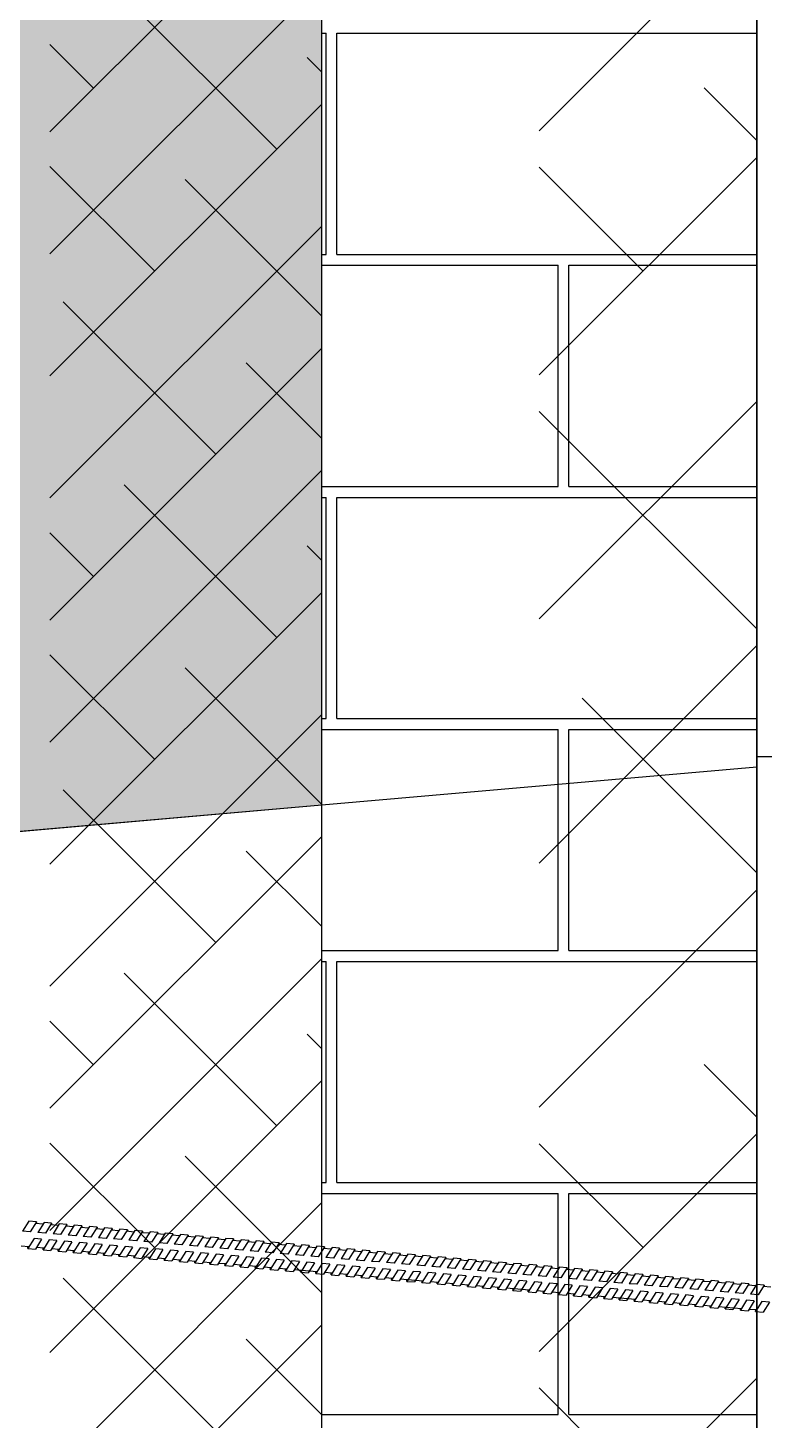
# Model space of a CAD drawing. Header units: millimetres. Extents: x -1985 to 969, y 203 to 500.
# Drawn here: x -1744.11 to -1730.56, y 398.83 to 424.43 of the extents above; entities that cross this region are included whole.
import ezdxf

# ---------------------------------------------------------------- set-up
doc = ezdxf.new("R2010")
doc.units = ezdxf.units.MM
doc.linetypes.add('ACAD_ISO10W100', pattern=[18, 12, -3, 0, -3])
for name, color, linetype in [('А_1500', 7, 'Continuous'), ('А_16', 7, 'Continuous'), ('Контур', 252, 'Continuous')]:
    doc.layers.add(name, color=color, linetype=linetype)

msp = doc.modelspace()

# ---------------------------------------------------------------- hatches: boundary and pattern name
h = msp.add_hatch()
h.set_pattern_fill('ANSI38', color=252, style=0)
h.set_pattern_definition([(45, (-3522.112, -480.3116), (-2.245064, 2.245064), []), (135, (-3522.112, -480.3116), (-6.735192, 2.245064), [7.9375, -4.7625])])
h.paths.add_polyline_path([(-1720.702, 383.032), (-1721.688, 383.08), (-1722.665, 383.226), (-1723.592, 383.458), (-1724.524, 383.791), (-1725.432, 384.221), (-1726.287, 384.737), (-1726.971, 385.241), (-1727.773, 385.961), (-1728.504, 386.777), (-1729.022, 387.484), (-1729.541, 388.354), (-1729.936, 389.193), (-1730.232, 390.002), (-1730.525, 391.156), (-1730.702, 392.622), (-1730.702, 395.934), (-1730.702, 430.92), (-1636.702, 439.144), (-1636.702, 393.036), (-1636.747, 392.089), (-1636.92, 390.958), (-1637.135, 390.12), (-1637.455, 389.225), (-1637.852, 388.375), (-1638.368, 387.505), (-1638.984, 386.673), (-1639.631, 385.961), (-1640.423, 385.249), (-1641.189, 384.688), (-1642.258, 384.073), (-1642.856, 383.801), (-1644.03, 383.395), (-1644.836, 383.207), (-1645.717, 383.08), (-1646.702, 383.032)], flags=16)
h.paths.add_polyline_path([(-1632.702, 439.494), (-1734.702, 430.57), (-1734.702, 392.381), (-1734.465, 390.421), (-1734.059, 388.819), (-1733.631, 387.65), (-1733.076, 386.474), (-1732.362, 385.274), (-1731.615, 384.255), (-1730.607, 383.129), (-1729.499, 382.135), (-1728.511, 381.407), (-1727.325, 380.692), (-1726.056, 380.09), (-1724.753, 379.626), (-1723.448, 379.299), (-1722.083, 379.095), (-1720.801, 379.032), (-1646.603, 379.032), (-1645.332, 379.094), (-1644.095, 379.273), (-1642.92, 379.547), (-1641.37, 380.082), (-1640.427, 380.512), (-1639.005, 381.331), (-1637.899, 382.139), (-1636.806, 383.121), (-1635.889, 384.132), (-1635.031, 385.29), (-1634.312, 386.504), (-1633.752, 387.701), (-1633.307, 388.946), (-1632.996, 390.155), (-1632.761, 391.692), (-1632.702, 392.942)])
msp.add_hatch(color=252).paths.add_polyline_path([(-1738.702, 430.22), (-1750.702, 429.17), (-1750.702, 409.093), (-1738.702, 410.143)])

# ---------------------------------------------------------------- linework, layer by layer
for p, q in [((-1743.702, 422.523), (-1738.702, 427.523)), ((-1743.702, 420.278), (-1738.702, 425.278)), ((-1739.531, 422.204), (-1742.338, 425.011)), ((-1738.702, 424.335), (-1738.623, 424.335)), ((-1738.623, 420.268), (-1738.623, 424.335)), ((-1738.423, 424.335), (-1730.702, 424.335)), ((-1738.423, 420.268), (-1738.423, 424.335)), ((-1742.899, 423.327), (-1743.702, 424.13)), ((-1738.702, 423.62), (-1738.97, 423.888)), ((-1743.702, 418.033), (-1738.702, 423.033)), ((-1741.776, 419.959), (-1743.702, 421.885)), ((-1738.702, 419.13), (-1741.215, 421.643)), ((-1743.702, 415.788), (-1738.702, 420.788)), ((-1738.702, 420.268), (-1738.623, 420.268)), ((-1738.423, 420.268), (-1730.702, 420.268)), ((-1738.702, 420.068), (-1734.355, 420.068)), ((-1734.355, 416), (-1734.355, 420.068)), ((-1734.155, 420.068), (-1730.702, 420.068)), ((-1734.155, 416), (-1734.155, 420.068)), ((-1740.654, 416.592), (-1743.46, 419.398)), ((-1743.702, 413.543), (-1738.702, 418.543)), ((-1738.702, 416.885), (-1740.093, 418.275)), ((-1743.702, 411.298), (-1738.702, 416.298)), ((-1739.531, 413.224), (-1742.338, 416.03)), ((-1738.702, 416), (-1734.355, 416)), ((-1734.155, 416), (-1730.702, 416)), ((-1738.702, 415.8), (-1738.623, 415.8)), ((-1738.623, 411.733), (-1738.623, 415.8)), ((-1738.423, 415.8), (-1730.702, 415.8)), ((-1738.423, 411.733), (-1738.423, 415.8)), ((-1742.899, 414.346), (-1743.702, 415.15)), ((-1738.702, 414.64), (-1738.97, 414.908)), ((-1743.702, 409.053), (-1738.702, 414.053)), ((-1741.776, 410.979), (-1743.702, 412.905)), ((-1738.702, 410.15), (-1741.215, 412.663)), ((-1743.702, 406.808), (-1738.702, 411.808)), ((-1738.702, 411.733), (-1738.623, 411.733)), ((-1738.702, 411.533), (-1734.355, 411.533)), ((-1738.423, 411.733), (-1730.702, 411.733)), ((-1734.355, 407.466), (-1734.355, 411.533)), ((-1734.155, 411.533), (-1730.702, 411.533)), ((-1734.155, 407.466), (-1734.155, 411.533)), ((-1740.654, 407.611), (-1743.46, 410.418)), ((-1743.702, 404.563), (-1738.702, 409.563)), ((-1738.702, 407.905), (-1740.093, 409.295)), ((-1738.702, 407.466), (-1734.355, 407.466)), ((-1734.155, 407.466), (-1730.702, 407.466)), ((-1743.702, 402.318), (-1738.702, 407.318)), ((-1738.702, 407.266), (-1738.623, 407.266)), ((-1738.623, 403.199), (-1738.623, 407.266)), ((-1738.423, 407.266), (-1730.702, 407.266)), ((-1738.423, 403.199), (-1738.423, 407.266)), ((-1739.531, 404.244), (-1742.338, 407.05)), ((-1742.899, 405.366), (-1743.702, 406.169)), ((-1738.702, 405.66), (-1738.97, 405.927)), ((-1743.702, 400.073), (-1738.702, 405.073)), ((-1741.776, 401.999), (-1743.702, 403.924)), ((-1738.702, 401.169), (-1741.215, 403.682)), ((-1738.702, 403.199), (-1738.623, 403.199)), ((-1738.423, 403.199), (-1730.702, 403.199)), ((-1743.702, 397.828), (-1738.702, 402.828)), ((-1738.702, 402.999), (-1734.355, 402.999)), ((-1734.355, 398.932), (-1734.355, 402.999)), ((-1734.155, 402.999), (-1730.702, 402.999)), ((-1734.155, 398.932), (-1734.155, 402.999)), ((-1740.654, 398.631), (-1743.46, 401.437)), ((-1743.702, 395.583), (-1738.702, 400.583)), ((-1738.702, 398.924), (-1740.093, 400.315)), ((-1738.702, 398.932), (-1734.355, 398.932)), ((-1734.155, 398.932), (-1730.702, 398.932))]:
    msp.add_line(p, q)
for points in [[(-1628.005, 379.029), (-1738.702, 379.029), (-1738.702, 379.029), (-1738.702, 379.029), (-1738.702, 379.029), (-1738.702, 379.029), (-1738.702, 379.029), (-1738.702, 379.029), (-1738.702, 379.029), (-1738.702, 379.029), (-1738.702, 379.029), (-1738.702, 379.029), (-1738.702, 379.029), (-1738.702, 379.029), (-1738.702, 379.029), (-1738.702, 379.029), (-1738.702, 379.029), (-1738.702, 379.029), (-1738.702, 430.22), (-1628.005, 439.904)], [(-1738.702, 430.22), (-1750.702, 429.17), (-1750.702, 409.093), (-1738.702, 410.143), (-1738.702, 430.22)]]:
    msp.add_lwpolyline(points)
at = {"lineweight": 30}
msp.add_lwpolyline([(-1720.702, 383.032), (-1721.688, 383.08), (-1722.665, 383.226), (-1723.592, 383.458), (-1724.524, 383.791), (-1725.432, 384.221), (-1726.287, 384.737), (-1726.971, 385.241), (-1727.773, 385.961), (-1728.504, 386.777), (-1729.022, 387.484), (-1729.541, 388.354), (-1729.936, 389.193), (-1730.232, 390.002), (-1730.525, 391.156), (-1730.702, 392.622), (-1730.702, 395.934), (-1730.702, 430.92), (-1636.702, 439.144)], dxfattribs=at)
at = {"layer": 'А_1500'}
for p, q in [((-1744.092, 402.486), (-1744.205, 402.305)), ((-1744.065, 402.293), (-1744.205, 402.305)), ((-1743.952, 402.474), (-1744.092, 402.486)), ((-1743.952, 402.474), (-1744.065, 402.293)), ((-1743.83, 402.433), (-1743.97, 402.446)), ((-1743.952, 402.474), (-1743.955, 402.444)), ((-1743.812, 402.462), (-1743.925, 402.281)), ((-1743.673, 402.45), (-1743.812, 402.462)), ((-1743.673, 402.45), (-1743.786, 402.269)), ((-1743.551, 402.409), (-1743.69, 402.421)), ((-1743.673, 402.45), (-1743.675, 402.42)), ((-1743.533, 402.438), (-1743.646, 402.257)), ((-1743.394, 402.426), (-1743.533, 402.438)), ((-1743.394, 402.426), (-1743.506, 402.245)), ((-1743.273, 402.385), (-1743.411, 402.397)), ((-1743.394, 402.426), (-1743.396, 402.396)), ((-1743.255, 402.414), (-1743.368, 402.233)), ((-1743.115, 402.402), (-1743.255, 402.414)), ((-1743.115, 402.402), (-1743.228, 402.22)), ((-1742.994, 402.361), (-1743.133, 402.373)), ((-1743.115, 402.402), (-1743.118, 402.372)), ((-1742.976, 402.389), (-1743.089, 402.208)), ((-1742.836, 402.377), (-1742.976, 402.389)), ((-1742.836, 402.377), (-1742.949, 402.196)), ((-1742.715, 402.337), (-1742.854, 402.349)), ((-1742.836, 402.377), (-1742.839, 402.348)), ((-1742.697, 402.365), (-1742.81, 402.184)), ((-1742.558, 402.353), (-1742.697, 402.365)), ((-1742.558, 402.353), (-1742.671, 402.172)), ((-1742.436, 402.313), (-1742.576, 402.325)), ((-1742.558, 402.353), (-1742.561, 402.323)), ((-1742.418, 402.341), (-1742.531, 402.16)), ((-1742.279, 402.329), (-1742.418, 402.341)), ((-1742.279, 402.329), (-1742.392, 402.148)), ((-1742.157, 402.288), (-1742.297, 402.301)), ((-1742.279, 402.329), (-1742.281, 402.299)), ((-1742.139, 402.317), (-1742.252, 402.136)), ((-1742, 402.305), (-1742.139, 402.317)), ((-1742, 402.305), (-1742.113, 402.124)), ((-1742, 402.305), (-1742.002, 402.275)), ((-1741.86, 402.293), (-1741.973, 402.112)), ((-1741.72, 402.281), (-1741.86, 402.293)), ((-1743.995, 402.169), (-1744.109, 401.986)), ((-1743.855, 402.157), (-1743.995, 402.169)), ((-1743.855, 402.157), (-1743.97, 401.974)), ((-1743.786, 402.269), (-1743.925, 402.281)), ((-1743.715, 402.145), (-1743.83, 401.962)), ((-1743.576, 402.133), (-1743.715, 402.145)), ((-1743.576, 402.133), (-1743.691, 401.95)), ((-1743.506, 402.245), (-1743.646, 402.257)), ((-1743.437, 402.121), (-1743.552, 401.937)), ((-1743.298, 402.109), (-1743.437, 402.121)), ((-1743.298, 402.109), (-1743.412, 401.925)), ((-1743.228, 402.22), (-1743.368, 402.233)), ((-1743.158, 402.097), (-1743.273, 401.913)), ((-1743.019, 402.085), (-1743.158, 402.097)), ((-1743.019, 402.085), (-1743.133, 401.901)), ((-1742.949, 402.196), (-1743.089, 402.208)), ((-1742.88, 402.073), (-1742.994, 401.889)), ((-1742.74, 402.061), (-1742.88, 402.073)), ((-1742.74, 402.061), (-1742.855, 401.877)), ((-1742.671, 402.172), (-1742.81, 402.184)), ((-1742.601, 402.049), (-1742.715, 401.865)), ((-1742.461, 402.037), (-1742.601, 402.049)), ((-1742.461, 402.037), (-1742.576, 401.853)), ((-1742.392, 402.148), (-1742.531, 402.16)), ((-1742.113, 402.124), (-1742.252, 402.136)), ((-1741.878, 402.264), (-1742.017, 402.276)), ((-1741.833, 402.099), (-1741.973, 402.112)), ((-1741.72, 402.281), (-1741.833, 402.099)), ((-1741.599, 402.24), (-1741.738, 402.252)), ((-1741.72, 402.281), (-1741.723, 402.251)), ((-1741.581, 402.268), (-1741.694, 402.087)), ((-1741.554, 402.075), (-1741.694, 402.087)), ((-1741.441, 402.256), (-1741.581, 402.268)), ((-1741.441, 402.256), (-1741.554, 402.075)), ((-1741.319, 402.216), (-1741.459, 402.228)), ((-1741.441, 402.256), (-1741.444, 402.227)), ((-1741.302, 402.244), (-1741.415, 402.063)), ((-1741.275, 402.051), (-1741.415, 402.063)), ((-1741.162, 402.232), (-1741.302, 402.244)), ((-1741.162, 402.232), (-1741.275, 402.051)), ((-1741.04, 402.192), (-1741.18, 402.204)), ((-1741.162, 402.232), (-1741.165, 402.202)), ((-1741.022, 402.22), (-1741.135, 402.039)), ((-1740.996, 402.027), (-1741.135, 402.039)), ((-1740.883, 402.208), (-1741.022, 402.22)), ((-1740.883, 402.208), (-1740.996, 402.027)), ((-1740.761, 402.167), (-1740.9, 402.179)), ((-1740.883, 402.208), (-1740.885, 402.178)), ((-1740.743, 402.196), (-1740.856, 402.015)), ((-1740.604, 402.184), (-1740.743, 402.196)), ((-1740.604, 402.184), (-1740.717, 402.003)), ((-1740.483, 402.143), (-1740.621, 402.155)), ((-1740.604, 402.184), (-1740.606, 402.154)), ((-1740.465, 402.172), (-1740.578, 401.991)), ((-1740.325, 402.16), (-1740.465, 402.172)), ((-1740.325, 402.16), (-1740.438, 401.978)), ((-1740.204, 402.119), (-1740.343, 402.131)), ((-1740.325, 402.16), (-1740.328, 402.13)), ((-1740.186, 402.147), (-1740.299, 401.966)), ((-1740.046, 402.135), (-1740.186, 402.147)), ((-1740.046, 402.135), (-1740.159, 401.954)), ((-1739.925, 402.095), (-1740.064, 402.107)), ((-1740.046, 402.135), (-1740.049, 402.106)), ((-1739.907, 402.123), (-1740.02, 401.942)), ((-1739.768, 402.111), (-1739.907, 402.123)), ((-1739.768, 402.111), (-1739.881, 401.93)), ((-1739.646, 402.071), (-1739.786, 402.083)), ((-1739.768, 402.111), (-1739.771, 402.081)), ((-1739.628, 402.099), (-1739.741, 401.918)), ((-1739.489, 402.087), (-1739.628, 402.099)), ((-1739.489, 402.087), (-1739.602, 401.906)), ((-1739.369, 402.047), (-1739.507, 402.059)), ((-1739.489, 402.087), (-1739.491, 402.057)), ((-1739.352, 402.075), (-1739.465, 401.894)), ((-1739.212, 402.063), (-1739.352, 402.075)), ((-1739.212, 402.063), (-1739.325, 401.882)), ((-1739.09, 402.022), (-1739.23, 402.035)), ((-1739.212, 402.063), (-1739.215, 402.033)), ((-1739.072, 402.051), (-1739.185, 401.87)), ((-1738.933, 402.039), (-1739.072, 402.051)), ((-1738.933, 402.039), (-1739.046, 401.858)), ((-1738.933, 402.039), (-1738.936, 402.009)), ((-1744.091, 402.015), (-1744.231, 402.027)), ((-1744.109, 401.986), (-1744.107, 402.016)), ((-1744.109, 401.986), (-1743.97, 401.974)), ((-1743.812, 401.99), (-1743.952, 402.002)), ((-1743.83, 401.962), (-1743.827, 401.992)), ((-1743.83, 401.962), (-1743.691, 401.95)), ((-1743.534, 401.966), (-1743.673, 401.978)), ((-1743.552, 401.937), (-1743.549, 401.968)), ((-1743.552, 401.937), (-1743.412, 401.925)), ((-1743.255, 401.942), (-1743.395, 401.954)), ((-1743.273, 401.913), (-1743.27, 401.943)), ((-1743.273, 401.913), (-1743.133, 401.901)), ((-1742.977, 401.918), (-1743.115, 401.93)), ((-1742.994, 401.889), (-1742.992, 401.919)), ((-1742.994, 401.889), (-1742.855, 401.877)), ((-1742.697, 401.894), (-1742.837, 401.906)), ((-1742.715, 401.865), (-1742.713, 401.895)), ((-1742.715, 401.865), (-1742.576, 401.853)), ((-1742.418, 401.869), (-1742.558, 401.882)), ((-1742.321, 402.024), (-1742.436, 401.841)), ((-1742.436, 401.841), (-1742.433, 401.871)), ((-1742.436, 401.841), (-1742.297, 401.829)), ((-1742.182, 402.012), (-1742.321, 402.024)), ((-1742.182, 402.012), (-1742.297, 401.829)), ((-1742.139, 401.845), (-1742.279, 401.857)), ((-1742.042, 402), (-1742.157, 401.817)), ((-1742.157, 401.817), (-1742.154, 401.847)), ((-1742.157, 401.817), (-1742.017, 401.804)), ((-1741.903, 401.988), (-1742.042, 402)), ((-1741.903, 401.988), (-1742.017, 401.804)), ((-1741.86, 401.821), (-1742, 401.833)), ((-1741.763, 401.976), (-1741.878, 401.792)), ((-1741.878, 401.792), (-1741.875, 401.822)), ((-1741.878, 401.792), (-1741.738, 401.78)), ((-1741.624, 401.964), (-1741.763, 401.976)), ((-1741.624, 401.964), (-1741.738, 401.78)), ((-1741.581, 401.797), (-1741.72, 401.809)), ((-1741.484, 401.952), (-1741.599, 401.768)), ((-1741.599, 401.768), (-1741.596, 401.798)), ((-1741.345, 401.94), (-1741.484, 401.952)), ((-1741.345, 401.94), (-1741.459, 401.756)), ((-1741.301, 401.773), (-1741.441, 401.785)), ((-1741.205, 401.928), (-1741.319, 401.744)), ((-1741.319, 401.744), (-1741.317, 401.774)), ((-1741.065, 401.915), (-1741.205, 401.928)), ((-1741.065, 401.915), (-1741.18, 401.732)), ((-1740.925, 401.903), (-1741.04, 401.72)), ((-1740.786, 401.891), (-1740.925, 401.903)), ((-1740.786, 401.891), (-1740.901, 401.708)), ((-1740.717, 402.003), (-1740.856, 402.015)), ((-1740.647, 401.879), (-1740.762, 401.696)), ((-1740.508, 401.867), (-1740.647, 401.879)), ((-1740.508, 401.867), (-1740.623, 401.683)), ((-1740.438, 401.978), (-1740.578, 401.991)), ((-1740.368, 401.855), (-1740.483, 401.671)), ((-1740.229, 401.843), (-1740.368, 401.855)), ((-1740.229, 401.843), (-1740.343, 401.659)), ((-1740.159, 401.954), (-1740.299, 401.966)), ((-1740.09, 401.831), (-1740.204, 401.647)), ((-1739.95, 401.819), (-1740.09, 401.831)), ((-1739.95, 401.819), (-1740.065, 401.635)), ((-1739.881, 401.93), (-1740.02, 401.942)), ((-1739.811, 401.807), (-1739.925, 401.623)), ((-1739.671, 401.795), (-1739.811, 401.807)), ((-1739.671, 401.795), (-1739.786, 401.611)), ((-1739.602, 401.906), (-1739.741, 401.918)), ((-1739.534, 401.783), (-1739.649, 401.599)), ((-1739.395, 401.771), (-1739.534, 401.783)), ((-1739.325, 401.882), (-1739.465, 401.894)), ((-1739.046, 401.858), (-1739.185, 401.87)), ((-1738.811, 401.998), (-1738.951, 402.01)), ((-1738.793, 402.027), (-1738.906, 401.846)), ((-1738.767, 401.834), (-1738.906, 401.846)), ((-1738.654, 402.015), (-1738.793, 402.027)), ((-1738.654, 402.015), (-1738.767, 401.834)), ((-1738.532, 401.974), (-1738.672, 401.986)), ((-1738.654, 402.015), (-1738.656, 401.985)), ((-1738.514, 402.002), (-1738.627, 401.821)), ((-1738.488, 401.809), (-1738.627, 401.821)), ((-1738.375, 401.99), (-1738.514, 402.002)), ((-1738.375, 401.99), (-1738.488, 401.809)), ((-1738.252, 401.95), (-1738.392, 401.962)), ((-1738.375, 401.99), (-1738.377, 401.961)), ((-1738.235, 401.978), (-1738.348, 401.797)), ((-1738.208, 401.785), (-1738.348, 401.797)), ((-1738.095, 401.966), (-1738.235, 401.978)), ((-1738.095, 401.966), (-1738.208, 401.785)), ((-1737.973, 401.926), (-1738.113, 401.938)), ((-1738.095, 401.966), (-1738.098, 401.936)), ((-1737.956, 401.954), (-1738.069, 401.773)), ((-1737.929, 401.761), (-1738.069, 401.773)), ((-1737.816, 401.942), (-1737.956, 401.954)), ((-1737.816, 401.942), (-1737.929, 401.761)), ((-1737.695, 401.901), (-1737.834, 401.914)), ((-1737.816, 401.942), (-1737.819, 401.912)), ((-1737.678, 401.93), (-1737.79, 401.749)), ((-1737.538, 401.918), (-1737.678, 401.93)), ((-1737.538, 401.918), (-1737.651, 401.737)), ((-1737.416, 401.877), (-1737.556, 401.889)), ((-1737.538, 401.918), (-1737.541, 401.888)), ((-1737.398, 401.906), (-1737.511, 401.725)), ((-1737.259, 401.894), (-1737.398, 401.906)), ((-1737.259, 401.894), (-1737.372, 401.713)), ((-1737.138, 401.853), (-1737.277, 401.865)), ((-1737.259, 401.894), (-1737.261, 401.864)), ((-1737.12, 401.882), (-1737.233, 401.701)), ((-1736.981, 401.87), (-1737.12, 401.882)), ((-1736.981, 401.87), (-1737.094, 401.688)), ((-1736.859, 401.829), (-1736.998, 401.841)), ((-1736.841, 401.857), (-1736.954, 401.676)), ((-1736.701, 401.845), (-1736.841, 401.857)), ((-1736.701, 401.845), (-1736.814, 401.664)), ((-1736.579, 401.805), (-1736.719, 401.817)), ((-1736.701, 401.845), (-1736.704, 401.816)), ((-1736.562, 401.833), (-1736.675, 401.652)), ((-1736.422, 401.821), (-1736.562, 401.833)), ((-1736.422, 401.821), (-1736.535, 401.64)), ((-1736.3, 401.781), (-1736.44, 401.793)), ((-1736.422, 401.821), (-1736.425, 401.791)), ((-1736.282, 401.809), (-1736.395, 401.628)), ((-1736.143, 401.797), (-1736.282, 401.809)), ((-1736.143, 401.797), (-1736.256, 401.616)), ((-1736.143, 401.797), (-1736.145, 401.767)), ((-1736.003, 401.785), (-1736.116, 401.604)), ((-1735.864, 401.773), (-1736.003, 401.785)), ((-1735.864, 401.773), (-1735.977, 401.592)), ((-1735.864, 401.773), (-1735.866, 401.743)), ((-1741.599, 401.768), (-1741.459, 401.756)), ((-1741.319, 401.744), (-1741.18, 401.732)), ((-1741.022, 401.748), (-1741.162, 401.76)), ((-1741.04, 401.72), (-1741.037, 401.75)), ((-1741.04, 401.72), (-1740.901, 401.708)), ((-1740.744, 401.724), (-1740.883, 401.736)), ((-1740.762, 401.696), (-1740.759, 401.726)), ((-1740.762, 401.696), (-1740.623, 401.683)), ((-1740.465, 401.7), (-1740.605, 401.712)), ((-1740.483, 401.671), (-1740.48, 401.701)), ((-1740.483, 401.671), (-1740.343, 401.659)), ((-1740.187, 401.676), (-1740.325, 401.688)), ((-1740.204, 401.647), (-1740.202, 401.677)), ((-1740.204, 401.647), (-1740.065, 401.635)), ((-1739.907, 401.652), (-1740.047, 401.664)), ((-1739.925, 401.623), (-1739.923, 401.653)), ((-1739.925, 401.623), (-1739.786, 401.611)), ((-1739.631, 401.628), (-1739.768, 401.64)), ((-1739.649, 401.599), (-1739.646, 401.629)), ((-1739.649, 401.599), (-1739.509, 401.587)), ((-1739.395, 401.771), (-1739.509, 401.587)), ((-1739.352, 401.603), (-1739.491, 401.616)), ((-1739.255, 401.758), (-1739.369, 401.575)), ((-1739.369, 401.575), (-1739.367, 401.605)), ((-1739.369, 401.575), (-1739.23, 401.563)), ((-1739.115, 401.746), (-1739.255, 401.758)), ((-1739.115, 401.746), (-1739.23, 401.563)), ((-1738.793, 401.555), (-1739.212, 401.591)), ((-1738.976, 401.734), (-1739.09, 401.551)), ((-1739.09, 401.551), (-1739.088, 401.581)), ((-1739.09, 401.551), (-1738.951, 401.538)), ((-1738.836, 401.722), (-1738.976, 401.734)), ((-1738.836, 401.722), (-1738.951, 401.538)), ((-1738.697, 401.71), (-1738.811, 401.526)), ((-1738.811, 401.526), (-1738.809, 401.556)), ((-1738.811, 401.526), (-1738.672, 401.514)), ((-1738.557, 401.698), (-1738.697, 401.71)), ((-1738.557, 401.698), (-1738.672, 401.514)), ((-1738.514, 401.531), (-1738.654, 401.543)), ((-1738.417, 401.686), (-1738.532, 401.502)), ((-1738.532, 401.502), (-1738.529, 401.532)), ((-1738.278, 401.674), (-1738.417, 401.686)), ((-1738.278, 401.674), (-1738.392, 401.49)), ((-1738.235, 401.507), (-1738.374, 401.519)), ((-1738.138, 401.662), (-1738.253, 401.478)), ((-1737.999, 401.65), (-1738.138, 401.662)), ((-1737.999, 401.65), (-1738.113, 401.466)), ((-1737.86, 401.637), (-1737.975, 401.454)), ((-1737.72, 401.625), (-1737.86, 401.637)), ((-1737.72, 401.625), (-1737.835, 401.442)), ((-1737.651, 401.737), (-1737.79, 401.749)), ((-1737.581, 401.613), (-1737.695, 401.43)), ((-1737.441, 401.601), (-1737.581, 401.613)), ((-1737.441, 401.601), (-1737.556, 401.418)), ((-1737.372, 401.713), (-1737.511, 401.725)), ((-1737.302, 401.589), (-1737.417, 401.405)), ((-1737.163, 401.577), (-1737.302, 401.589)), ((-1737.163, 401.577), (-1737.278, 401.393)), ((-1737.094, 401.688), (-1737.233, 401.701)), ((-1737.023, 401.565), (-1737.138, 401.381)), ((-1737.023, 401.565), (-1737.138, 401.381)), ((-1736.884, 401.553), (-1737.023, 401.565)), ((-1736.884, 401.553), (-1736.998, 401.369)), ((-1736.814, 401.664), (-1736.954, 401.676)), ((-1736.744, 401.541), (-1736.859, 401.357)), ((-1736.605, 401.529), (-1736.744, 401.541)), ((-1736.605, 401.529), (-1736.719, 401.345)), ((-1736.535, 401.64), (-1736.675, 401.652)), ((-1736.465, 401.517), (-1736.579, 401.333)), ((-1736.325, 401.504), (-1736.465, 401.517)), ((-1736.256, 401.616), (-1736.395, 401.628)), ((-1736.021, 401.756), (-1736.161, 401.768)), ((-1735.977, 401.592), (-1736.116, 401.604)), ((-1735.743, 401.732), (-1735.881, 401.744)), ((-1735.725, 401.761), (-1735.838, 401.58)), ((-1735.699, 401.567), (-1735.838, 401.58)), ((-1735.586, 401.749), (-1735.725, 401.761)), ((-1735.586, 401.749), (-1735.699, 401.567)), ((-1735.464, 401.708), (-1735.603, 401.72)), ((-1735.586, 401.749), (-1735.588, 401.719)), ((-1735.446, 401.736), (-1735.559, 401.555)), ((-1735.419, 401.543), (-1735.559, 401.555)), ((-1735.306, 401.724), (-1735.446, 401.736)), ((-1735.306, 401.724), (-1735.419, 401.543)), ((-1735.185, 401.684), (-1735.324, 401.696)), ((-1735.306, 401.724), (-1735.309, 401.695)), ((-1735.168, 401.712), (-1735.281, 401.531)), ((-1735.141, 401.519), (-1735.281, 401.531)), ((-1735.028, 401.7), (-1735.168, 401.712)), ((-1735.028, 401.7), (-1735.141, 401.519)), ((-1734.906, 401.66), (-1735.046, 401.672)), ((-1734.888, 401.688), (-1735.001, 401.507)), ((-1734.749, 401.676), (-1734.888, 401.688)), ((-1734.749, 401.676), (-1734.862, 401.495)), ((-1734.627, 401.635), (-1734.767, 401.648)), ((-1734.749, 401.676), (-1734.752, 401.646)), ((-1734.609, 401.664), (-1734.722, 401.483)), ((-1734.47, 401.652), (-1734.609, 401.664)), ((-1734.47, 401.652), (-1734.583, 401.471)), ((-1734.348, 401.611), (-1734.488, 401.623)), ((-1734.47, 401.652), (-1734.472, 401.622)), ((-1734.33, 401.64), (-1734.443, 401.459)), ((-1734.19, 401.628), (-1734.33, 401.64)), ((-1734.19, 401.628), (-1734.303, 401.446)), ((-1734.068, 401.587), (-1734.208, 401.599)), ((-1734.19, 401.628), (-1734.193, 401.598)), ((-1734.051, 401.615), (-1734.164, 401.434)), ((-1733.911, 401.603), (-1734.051, 401.615)), ((-1733.911, 401.603), (-1734.024, 401.422)), ((-1733.79, 401.563), (-1733.929, 401.575)), ((-1733.911, 401.603), (-1733.914, 401.574)), ((-1733.773, 401.591), (-1733.886, 401.41)), ((-1733.633, 401.579), (-1733.773, 401.591)), ((-1733.633, 401.579), (-1733.746, 401.398)), ((-1733.511, 401.539), (-1733.651, 401.551)), ((-1733.633, 401.579), (-1733.636, 401.549)), ((-1733.494, 401.567), (-1733.606, 401.386)), ((-1733.354, 401.555), (-1733.494, 401.567)), ((-1733.354, 401.555), (-1733.467, 401.374)), ((-1733.233, 401.515), (-1733.372, 401.527)), ((-1733.354, 401.555), (-1733.357, 401.525)), ((-1733.215, 401.543), (-1733.328, 401.362)), ((-1733.076, 401.531), (-1733.215, 401.543)), ((-1733.076, 401.531), (-1733.189, 401.35)), ((-1732.936, 401.519), (-1733.049, 401.338)), ((-1732.797, 401.507), (-1732.936, 401.519)), ((-1738.532, 401.502), (-1738.392, 401.49)), ((-1738.253, 401.478), (-1738.25, 401.508)), ((-1738.253, 401.478), (-1738.113, 401.466)), ((-1737.957, 401.483), (-1738.095, 401.495)), ((-1737.975, 401.454), (-1737.972, 401.484)), ((-1737.975, 401.454), (-1737.835, 401.442)), ((-1737.677, 401.458), (-1737.817, 401.47)), ((-1737.695, 401.43), (-1737.693, 401.46)), ((-1737.695, 401.43), (-1737.556, 401.418)), ((-1737.399, 401.434), (-1737.538, 401.446)), ((-1737.417, 401.405), (-1737.414, 401.435)), ((-1737.417, 401.405), (-1737.278, 401.393)), ((-1737.12, 401.41), (-1737.26, 401.422)), ((-1736.841, 401.386), (-1737.26, 401.422)), ((-1737.138, 401.381), (-1737.135, 401.411)), ((-1737.138, 401.381), (-1736.998, 401.369)), ((-1737.138, 401.381), (-1736.998, 401.369)), ((-1736.859, 401.357), (-1736.856, 401.387)), ((-1736.859, 401.357), (-1736.719, 401.345)), ((-1736.561, 401.362), (-1736.701, 401.374)), ((-1736.579, 401.333), (-1736.577, 401.363)), ((-1736.579, 401.333), (-1736.44, 401.321)), ((-1736.325, 401.504), (-1736.44, 401.321)), ((-1736.282, 401.337), (-1736.422, 401.349)), ((-1736.186, 401.492), (-1736.3, 401.309)), ((-1736.3, 401.309), (-1736.298, 401.339)), ((-1736.3, 401.309), (-1736.161, 401.297)), ((-1736.046, 401.48), (-1736.186, 401.492)), ((-1736.046, 401.48), (-1736.161, 401.297)), ((-1736.004, 401.313), (-1736.143, 401.325)), ((-1735.908, 401.468), (-1736.022, 401.285)), ((-1736.022, 401.285), (-1736.02, 401.315)), ((-1736.022, 401.285), (-1735.883, 401.272)), ((-1735.768, 401.456), (-1735.908, 401.468)), ((-1735.768, 401.456), (-1735.883, 401.272)), ((-1735.725, 401.289), (-1735.865, 401.301)), ((-1735.628, 401.444), (-1735.743, 401.26)), ((-1735.743, 401.26), (-1735.74, 401.29)), ((-1735.743, 401.26), (-1735.603, 401.248)), ((-1735.489, 401.432), (-1735.628, 401.444)), ((-1735.489, 401.432), (-1735.603, 401.248)), ((-1735.447, 401.265), (-1735.586, 401.277)), ((-1735.35, 401.42), (-1735.465, 401.236)), ((-1735.465, 401.236), (-1735.462, 401.266)), ((-1735.211, 401.408), (-1735.35, 401.42)), ((-1735.211, 401.408), (-1735.325, 401.224)), ((-1735.071, 401.396), (-1735.185, 401.212)), ((-1735.071, 401.396), (-1735.185, 401.212)), ((-1734.931, 401.384), (-1735.071, 401.396)), ((-1734.931, 401.384), (-1735.046, 401.2)), ((-1734.862, 401.495), (-1735.001, 401.507)), ((-1734.792, 401.371), (-1734.906, 401.188)), ((-1734.652, 401.359), (-1734.792, 401.371)), ((-1734.652, 401.359), (-1734.767, 401.176)), ((-1734.583, 401.471), (-1734.722, 401.483)), ((-1734.512, 401.347), (-1734.627, 401.164)), ((-1734.373, 401.335), (-1734.512, 401.347)), ((-1734.373, 401.335), (-1734.487, 401.151)), ((-1734.303, 401.446), (-1734.443, 401.459)), ((-1734.233, 401.323), (-1734.348, 401.139)), ((-1734.094, 401.311), (-1734.233, 401.323)), ((-1734.094, 401.311), (-1734.208, 401.127)), ((-1734.024, 401.422), (-1734.164, 401.434)), ((-1733.955, 401.299), (-1734.07, 401.115)), ((-1733.816, 401.287), (-1733.955, 401.299)), ((-1733.816, 401.287), (-1733.93, 401.103)), ((-1733.746, 401.398), (-1733.886, 401.41)), ((-1733.676, 401.275), (-1733.791, 401.091)), ((-1733.536, 401.263), (-1733.676, 401.275)), ((-1733.536, 401.263), (-1733.651, 401.079)), ((-1733.467, 401.374), (-1733.606, 401.386)), ((-1733.189, 401.35), (-1733.328, 401.362)), ((-1732.954, 401.49), (-1733.093, 401.502)), ((-1732.91, 401.326), (-1733.049, 401.338)), ((-1732.797, 401.507), (-1732.91, 401.326)), ((-1732.675, 401.466), (-1732.814, 401.478)), ((-1732.797, 401.507), (-1732.799, 401.477)), ((-1732.657, 401.495), (-1732.77, 401.313)), ((-1732.63, 401.301), (-1732.77, 401.313)), ((-1732.517, 401.482), (-1732.657, 401.495)), ((-1732.517, 401.482), (-1732.63, 401.301)), ((-1732.395, 401.442), (-1732.535, 401.454)), ((-1732.517, 401.482), (-1732.52, 401.453)), ((-1732.377, 401.47), (-1732.49, 401.289)), ((-1732.351, 401.277), (-1732.49, 401.289)), ((-1732.238, 401.458), (-1732.377, 401.47)), ((-1732.238, 401.458), (-1732.351, 401.277)), ((-1732.116, 401.418), (-1732.256, 401.43)), ((-1732.238, 401.458), (-1732.241, 401.428)), ((-1732.098, 401.446), (-1732.211, 401.265)), ((-1732.072, 401.253), (-1732.211, 401.265)), ((-1731.959, 401.434), (-1732.098, 401.446)), ((-1731.959, 401.434), (-1732.072, 401.253)), ((-1731.838, 401.394), (-1731.977, 401.406)), ((-1731.959, 401.434), (-1731.961, 401.404)), ((-1731.82, 401.422), (-1731.933, 401.241)), ((-1731.681, 401.41), (-1731.82, 401.422)), ((-1731.681, 401.41), (-1731.794, 401.229)), ((-1731.559, 401.369), (-1731.699, 401.381)), ((-1731.681, 401.41), (-1731.683, 401.38)), ((-1731.541, 401.398), (-1731.654, 401.217)), ((-1731.402, 401.386), (-1731.541, 401.398)), ((-1731.402, 401.386), (-1731.515, 401.205)), ((-1731.281, 401.345), (-1731.419, 401.357)), ((-1731.402, 401.386), (-1731.404, 401.356)), ((-1731.263, 401.374), (-1731.376, 401.193)), ((-1731.123, 401.362), (-1731.263, 401.374)), ((-1731.123, 401.362), (-1731.236, 401.18)), ((-1731.001, 401.321), (-1731.141, 401.333)), ((-1730.984, 401.349), (-1731.097, 401.168)), ((-1730.844, 401.337), (-1730.984, 401.349)), ((-1730.844, 401.337), (-1730.957, 401.156)), ((-1730.722, 401.297), (-1730.862, 401.309)), ((-1730.844, 401.337), (-1730.847, 401.308)), ((-1730.704, 401.325), (-1730.817, 401.144)), ((-1730.565, 401.313), (-1730.704, 401.325)), ((-1730.565, 401.313), (-1730.678, 401.132)), ((-1730.443, 401.273), (-1730.583, 401.285)), ((-1730.565, 401.313), (-1730.568, 401.283)), ((-1735.465, 401.236), (-1735.325, 401.224)), ((-1735.168, 401.241), (-1735.307, 401.253)), ((-1734.888, 401.216), (-1735.307, 401.253)), ((-1735.185, 401.212), (-1735.183, 401.242)), ((-1735.185, 401.212), (-1735.046, 401.2)), ((-1735.185, 401.212), (-1735.046, 401.2)), ((-1734.906, 401.188), (-1734.904, 401.218)), ((-1734.906, 401.188), (-1734.767, 401.176)), ((-1734.609, 401.192), (-1734.749, 401.204)), ((-1734.627, 401.164), (-1734.624, 401.194)), ((-1734.627, 401.164), (-1734.487, 401.151)), ((-1734.33, 401.168), (-1734.47, 401.18)), ((-1734.348, 401.139), (-1734.345, 401.169)), ((-1734.348, 401.139), (-1734.208, 401.127)), ((-1734.052, 401.144), (-1734.19, 401.156)), ((-1734.07, 401.115), (-1734.067, 401.145)), ((-1734.07, 401.115), (-1733.93, 401.103)), ((-1733.773, 401.12), (-1733.912, 401.132)), ((-1733.791, 401.091), (-1733.788, 401.121)), ((-1733.791, 401.091), (-1733.651, 401.079)), ((-1733.494, 401.096), (-1733.633, 401.108)), ((-1733.398, 401.251), (-1733.512, 401.067)), ((-1733.512, 401.067), (-1733.51, 401.097)), ((-1733.512, 401.067), (-1733.373, 401.055)), ((-1733.258, 401.238), (-1733.398, 401.251)), ((-1733.258, 401.238), (-1733.373, 401.055)), ((-1733.215, 401.071), (-1733.355, 401.083)), ((-1732.936, 401.047), (-1733.355, 401.083)), ((-1733.118, 401.226), (-1733.233, 401.043)), ((-1733.118, 401.226), (-1733.233, 401.043)), ((-1733.233, 401.043), (-1733.23, 401.073)), ((-1733.233, 401.043), (-1733.094, 401.031)), ((-1733.233, 401.043), (-1733.094, 401.031)), ((-1732.979, 401.214), (-1733.118, 401.226)), ((-1732.979, 401.214), (-1733.094, 401.031)), ((-1732.839, 401.202), (-1732.954, 401.018)), ((-1732.954, 401.018), (-1732.951, 401.048)), ((-1732.954, 401.018), (-1732.814, 401.006)), ((-1732.7, 401.19), (-1732.839, 401.202)), ((-1732.7, 401.19), (-1732.814, 401.006)), ((-1732.657, 401.023), (-1732.797, 401.035)), ((-1732.56, 401.178), (-1732.674, 400.994)), ((-1732.674, 400.994), (-1732.672, 401.024)), ((-1732.42, 401.166), (-1732.56, 401.178)), ((-1732.42, 401.166), (-1732.535, 400.982)), ((-1732.377, 400.999), (-1732.517, 401.011)), ((-1732.281, 401.154), (-1732.395, 400.97)), ((-1732.141, 401.142), (-1732.281, 401.154)), ((-1732.141, 401.142), (-1732.256, 400.958)), ((-1732.003, 401.13), (-1732.117, 400.946)), ((-1731.863, 401.117), (-1732.003, 401.13)), ((-1731.863, 401.117), (-1731.978, 400.934)), ((-1731.794, 401.229), (-1731.933, 401.241)), ((-1731.724, 401.105), (-1731.838, 400.922)), ((-1731.584, 401.093), (-1731.724, 401.105)), ((-1731.584, 401.093), (-1731.699, 400.91)), ((-1731.515, 401.205), (-1731.654, 401.217)), ((-1731.445, 401.081), (-1731.56, 400.898)), ((-1731.306, 401.069), (-1731.445, 401.081)), ((-1731.306, 401.069), (-1731.42, 400.885)), ((-1731.236, 401.18), (-1731.376, 401.193)), ((-1731.166, 401.057), (-1731.281, 400.873)), ((-1731.166, 401.057), (-1731.281, 400.873)), ((-1731.027, 401.045), (-1731.166, 401.057)), ((-1731.027, 401.045), (-1731.141, 400.861)), ((-1730.957, 401.156), (-1731.097, 401.168)), ((-1730.887, 401.033), (-1731.001, 400.849)), ((-1730.747, 401.021), (-1730.887, 401.033)), ((-1730.747, 401.021), (-1730.862, 400.837)), ((-1730.678, 401.132), (-1730.817, 401.144)), ((-1730.607, 401.009), (-1730.722, 400.825)), ((-1730.468, 400.996), (-1730.607, 401.009)), ((-1732.674, 400.994), (-1732.535, 400.982)), ((-1732.395, 400.97), (-1732.393, 401)), ((-1732.395, 400.97), (-1732.256, 400.958)), ((-1732.099, 400.975), (-1732.238, 400.987)), ((-1732.117, 400.946), (-1732.115, 400.976)), ((-1732.117, 400.946), (-1731.978, 400.934)), ((-1731.82, 400.95), (-1731.96, 400.962)), ((-1731.838, 400.922), (-1731.836, 400.952)), ((-1731.838, 400.922), (-1731.699, 400.91)), ((-1731.542, 400.926), (-1731.681, 400.938)), ((-1731.56, 400.898), (-1731.557, 400.928)), ((-1731.56, 400.898), (-1731.42, 400.885)), ((-1731.263, 400.902), (-1731.402, 400.914)), ((-1730.984, 400.878), (-1731.402, 400.914)), ((-1731.281, 400.873), (-1731.278, 400.903)), ((-1731.281, 400.873), (-1731.141, 400.861)), ((-1731.281, 400.873), (-1731.141, 400.861)), ((-1731.001, 400.849), (-1730.999, 400.879)), ((-1731.001, 400.849), (-1730.862, 400.837)), ((-1730.704, 400.854), (-1730.844, 400.866)), ((-1730.722, 400.825), (-1730.719, 400.855)), ((-1730.722, 400.825), (-1730.583, 400.813)), ((-1730.468, 400.996), (-1730.583, 400.813))]:
    msp.add_line(p, q, dxfattribs=at)
at = {"layer": 'А_16', "color": 250, "linetype": 'ACAD_ISO10W100', "ltscale": 0.5}
msp.add_line((-1730.702, 411.032), (-1636.702, 411.032), dxfattribs=at)
at = {"layer": 'Контур', "color": 250}
for p, q in [((-1730.702, 406.828), (-1730.702, 430.92)), ((-1730.702, 410.843), (-1730.702, 430.92)), ((-1730.702, 430.92), (-1730.702, 393.032)), ((-1750.702, 409.093), (-1730.702, 410.843))]:
    msp.add_line(p, q, dxfattribs=at)

doc.saveas('drawing.dxf')
